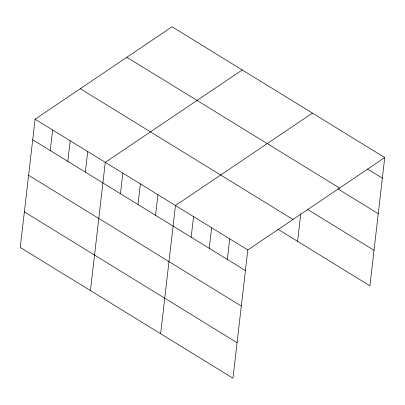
<?xml version="1.0" encoding="UTF-8"?>
<svg xmlns="http://www.w3.org/2000/svg" width="405" height="405" viewBox="0 0 405 405"><rect width="100%" height="100%" fill="white"/><g stroke="black" fill="none" stroke-linecap="round" stroke-linejoin="round"><path stroke-width="0.61" d="M35.088 119.191L20.25 247.425L232.961 378.204L247.799 249.971L384.75 157.575L172.039 26.796L35.088 119.191L247.799 249.971M50.255 150.569L52.635 129.98M67.802 161.357L70.186 140.768M85.349 172.145L87.733 151.561M90.447 290.577L105.28 162.349L242.236 69.954M120.447 193.727L122.831 173.137M137.999 204.515L140.378 183.926M155.545 215.303L157.93 194.719M160.638 333.735L175.476 205.507L312.427 113.111M191.175 237.208L193.555 216.624M209.253 248.326L211.638 227.737M227.337 259.443L229.716 238.854M297.589 241.345L300.778 213.784M384.75 157.575L369.912 285.808L277.916 229.245M367.477 169.012L382.366 178.165M126.846 57.287L339.557 188.067M337.841 188.836L378.26 213.688M307.552 209.415L374.023 250.285M80.281 88.7L292.992 219.48M32.704 139.781L245.415 270.56M28.593 175.299L241.304 306.079M24.361 211.901L237.072 342.681"/></g></svg>
